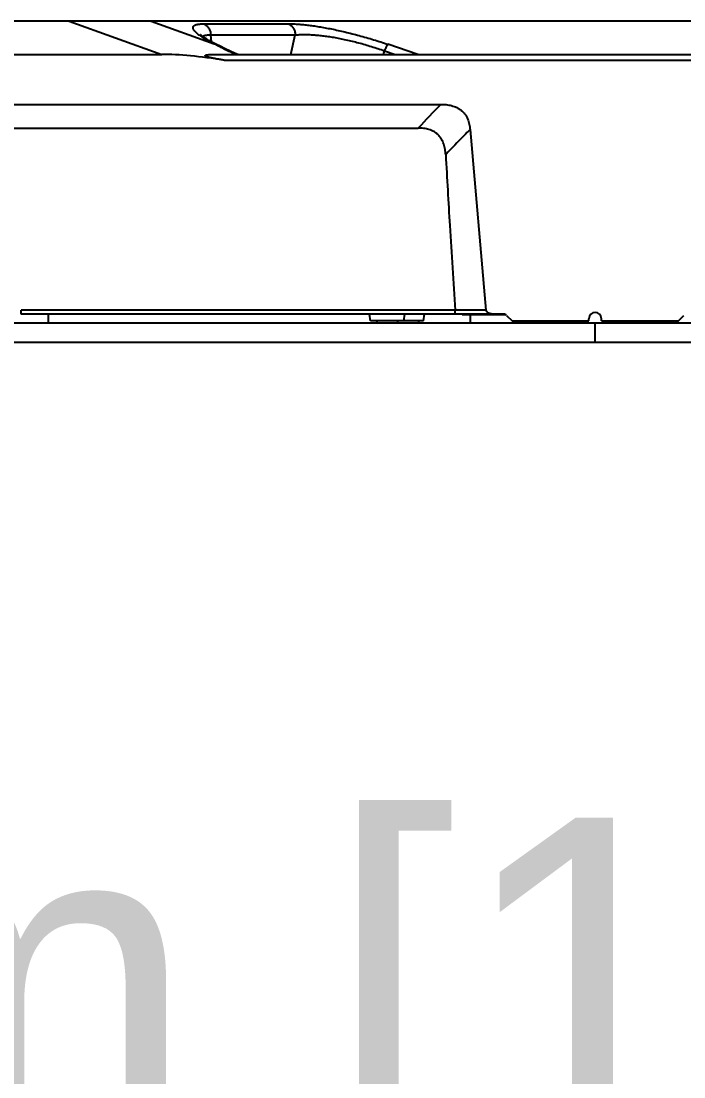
# Model space of a CAD drawing. Header units: millimetres. Extents: x 620 to 19791, y 2539 to 6969.
# Drawn here: x 1615 to 1694.6, y 4128 to 4254.8 of the extents above; entities that cross this region are included whole.
import ezdxf

# ---------------------------------------------------------------- set-up
doc = ezdxf.new("R2010")
doc.units = ezdxf.units.MM
doc.styles.get("Standard").update_dxf_attribs({"font": 'arial.ttf'})
doc.dimstyles.new('缩小5倍', dxfattribs={"dimtxt": 40, "dimasz": 20, "dimexe": 1, "dimexo": 0.2, "dimgap": 0, "dimtad": 1, "dimtoh": 1, "dimdec": 1, "dimzin": 9, "dimdsep": 46, "dimtxsty": 'Standard', "dimblk": '_FILLED', "dimcen": 0.2, "dimclrd": 256, "dimclre": 256, "dimclrt": 256, "dimadec": 1, "dimazin": 2, "dimtfac": 1, "dimtdec": 1, "dimtofl": 0, "dimtmove": 0, "dimatfit": 3, "dimldrblk": '_FILLED', "dimfxl": 1, "dimtolj": 1, "dimtzin": 0, "dimarcsym": 0})

# ---------------------------------------------------------------- blocks, each defined once
blk = doc.blocks.new('_FILLED')
at = {"color": 0, "linetype": 'ByBlock'}
blk.add_solid([(0, 0), (-1, 0.15), (-1, -0.15)], dxfattribs=at)
blk = doc.blocks.new('*D7')
at = {"lineweight": -2, "transparency": 16777216}
for p, q in [((1383.99, 3988.58), (1383.99, 4108.16)), ((1403.99, 4107.16), (1963.99, 4107.16)), ((1983.99, 3988.58), (1983.99, 4108.16))]:
    blk.add_line(p, q, dxfattribs=at)
at = {"layer": 'Defpoints', "color": 0, "transparency": 16777216}
for p in [(1983.99, 4107.16), (1383.99, 3988.38), (1983.99, 3988.38)]:
    blk.add_point(p, dxfattribs=at)
at = {"lineweight": -2, "transparency": 16777216, "xscale": 20, "yscale": 20, "zscale": 20, "rotation": 180}
blk.add_blockref('_FILLED', (1383.99, 4107.16), dxfattribs=at)
at = {"lineweight": -2, "transparency": 16777216, "xscale": 20, "yscale": 20, "zscale": 20}
blk.add_blockref('_FILLED', (1983.99, 4107.16), dxfattribs=at)
at = {"lineweight": 5, "transparency": 16777216, "insert": (1683.99, 4133.05), "char_height": 40, "attachment_point": 5}
blk.add_mtext('\\A1;600mm [1\'-11 5/8"]', dxfattribs=at)

msp = doc.modelspace()

# ---------------------------------------------------------------- linework, layer by layer
at = {"color": 7, "linetype": 'Continuous'}
for p, q in [((1952.73259, 4254.79345), (1415.70629, 4254.79345)), ((1620.75452, 4254.79345), (1631.88589, 4250.79345)), ((1630.62504, 4254.79345), (1638.17449, 4252.08059)), ((1636.94502, 4254.46916), (1647.11321, 4254.46916)), ((1637.856, 4252.30088), (1637.77604, 4253.13797)), ((1637.77604, 4253.13797), (1647.94423, 4253.13797)), ((1647.39343, 4250.79345), (1647.94423, 4253.13797)), ((1638.37947, 4251.9705), (1638.17449, 4252.08059)), ((1662.67142, 4250.79345), (1659.07901, 4252.00563)), ((1601.51039, 4250.79345), (1631.88589, 4250.79345)), ((1638.12724, 4250.79345), (1959.63715, 4250.79345)), ((1658.54415, 4250.79345), (1658.64668, 4251.22987)), ((1658.64668, 4251.22987), (1659.94005, 4250.79345)), ((1639.37565, 4250.09345), (1776.98137, 4250.09345)), ((1604.54178, 4244.79345), (1665.43641, 4244.79345)), ((1606.14972, 4241.95075), (1662.7193, 4241.95075)), ((1668.94933, 4241.77276), (1670.84758, 4220.07569)), ((1614.99216, 4219.59345), (1614.99216, 4220.08036)), ((1667.13368, 4220.08036), (1614.99216, 4220.08036)), ((1670.84758, 4220.07569), (1667.13412, 4220.0686)), ((1672.97795, 4219.59345), (1614.99216, 4219.59345)), ((1618.23505, 4219.59345), (1618.23505, 4218.49345)), ((1656.98644, 4218.79345), (1656.86959, 4219.59345)), ((1663.35245, 4218.79345), (1656.98644, 4218.79345)), ((1657.73505, 4218.79345), (1657.73505, 4218.49345)), ((1660.23505, 4218.79345), (1660.23505, 4218.49345)), ((1660.98367, 4218.79345), (1661.10052, 4219.59345)), ((1662.73505, 4218.79345), (1662.73505, 4218.49345)), ((1663.35245, 4218.79345), (1663.46923, 4219.59345)), ((1667.98505, 4219.49345), (1667.98505, 4219.59345)), ((1673.2749, 4219.49345), (1667.98505, 4219.49345)), ((1668.98505, 4218.49345), (1668.98505, 4219.49345)), ((1673.3315, 4219.447), (1673.98505, 4218.79345)), ((1673.98505, 4218.79345), (1683.23505, 4218.79345)), ((1676.98505, 4218.49345), (1676.98505, 4218.79345)), ((1680.55505, 4218.79345), (1680.55505, 4218.49345)), ((1683.05505, 4218.79345), (1683.05505, 4218.49345)), ((1683.23505, 4218.79345), (1683.23505, 4219.04345)), ((1684.73505, 4218.79345), (1684.73505, 4219.04345)), ((1684.73505, 4218.79345), (1693.98505, 4218.79345)), ((1684.91505, 4218.79345), (1684.91505, 4218.49345)), ((1687.41505, 4218.79345), (1687.41505, 4218.49345)), ((1690.98505, 4218.49345), (1690.98505, 4218.79345)), ((1693.98505, 4218.79345), (1694.6386, 4219.447)), ((1983.98505, 4218.49345), (1383.98505, 4218.49345)), ((1683.98505, 4216.19345), (1683.98505, 4218.49345)), ((1983.98505, 4216.19345), (1383.98505, 4216.19345))]:
    msp.add_line(p, q, dxfattribs=at)
for points in [[(1638.40932, 4252.01436), (1638.13496, 4252.15324), (1637.82946, 4252.31492), (1637.5578, 4252.46641), (1637.31983, 4252.60679), (1637.11533, 4252.73505), (1636.94393, 4252.85002), (1636.8052, 4252.95029), (1636.69852, 4253.03411), (1636.62316, 4253.0992), (1636.57791, 4253.14272), (1636.56801, 4253.15313)], [(1641.01936, 4250.79345), (1640.73028, 4250.91509), (1640.10609, 4251.19197), (1639.49899, 4251.47731), (1638.91171, 4251.76461), (1638.40919, 4252.01442)]]:
    msp.add_lwpolyline(points, dxfattribs=at)
for centre, radius, start, end in [((1740.70337, 4170.13181), 106.01639, 135.2313237, 137.3566719), ((1666.91262, 4220.06626), 0.22151, 0.605271, 3.6493415), ((1672.97795, 4219.09345), 0.5, 45, 90), ((1683.98505, 4219.04345), 0.75, 0, 180)]:
    msp.add_arc(centre, radius, start, end, dxfattribs=at)
msp.add_ellipse((1655.63281, 4237.46011), major_axis=(30.62352, -11.0044), ratio=0.245846006, start_param=2.216111524, end_param=2.541583233, dxfattribs=at)
for points, knots in [([(1636.49395, 4253.04634), (1636.4225, 4253.09657), (1636.28861, 4253.19462), (1636.13187, 4253.32196), (1636.02162, 4253.42101), (1635.94897, 4253.49132), (1635.88399, 4253.55978), (1635.8268, 4253.62633), (1635.77751, 4253.6909), (1635.73622, 4253.75342), (1635.70302, 4253.81384), (1635.67801, 4253.87211), (1635.6613, 4253.92822), (1635.65303, 4253.98211), (1635.65335, 4254.0337), (1635.66242, 4254.08285), (1635.68029, 4254.12934), (1635.7069, 4254.17297), (1635.74213, 4254.21363), (1635.78586, 4254.25131), (1635.838, 4254.28601), (1635.89851, 4254.31775), (1635.96734, 4254.34653), (1636.04444, 4254.37234), (1636.12974, 4254.39515), (1636.22315, 4254.41495), (1636.32458, 4254.43172), (1636.47525, 4254.45062), (1636.68298, 4254.46571), (1636.85443, 4254.46916), (1636.94502, 4254.46916)], [0, 0, 0, 0, 0.093748392, 0.178076029, 0.216650061, 0.252812603, 0.286567249, 0.317935304, 0.346958292, 0.37370712, 0.39829058, 0.420865792, 0.441655757, 0.460962166, 0.479177321, 0.496781596, 0.514316642, 0.532338453, 0.551364361, 0.571837569, 0.594111067, 0.618456375, 0.645074358, 0.67410921, 0.705664173, 0.73980496, 0.776572672, 0.815989065, 0.902764785, 1, 1, 1, 1]), ([(1636.94502, 4254.46916), (1637.00348, 4254.44395), (1637.11766, 4254.38295), (1637.27393, 4254.2642), (1637.41384, 4254.11984), (1637.57606, 4253.89543), (1637.72198, 4253.5679), (1637.76964, 4253.2827), (1637.77604, 4253.13797)], [0, 0, 0, 0, 0.115803193, 0.234255893, 0.355675796, 0.480115354, 0.736481596, 1, 1, 1, 1]), ([(1647.11321, 4254.46916), (1647.28297, 4254.46916), (1647.63644, 4254.46244), (1648.18692, 4254.43433), (1648.77796, 4254.38718), (1649.40869, 4254.32045), (1650.07785, 4254.23368), (1650.78373, 4254.12654), (1651.52404, 4253.99884), (1652.29594, 4253.85057), (1653.09592, 4253.68198), (1653.91987, 4253.49355), (1654.76309, 4253.28607), (1655.91295, 4252.98362), (1657.35735, 4252.56743), (1658.50671, 4252.19875), (1659.07901, 4252.00563)], [0, 0, 0, 0, 0.041535153, 0.086484877, 0.13484653, 0.18659305, 0.241658271, 0.299936025, 0.361272784, 0.425462988, 0.492245489, 0.561302767, 0.63226358, 0.704709523, 0.852210657, 1, 1, 1, 1]), ([(1647.11321, 4254.46916), (1647.17167, 4254.44395), (1647.28585, 4254.38295), (1647.44213, 4254.2642), (1647.58203, 4254.11984), (1647.74425, 4253.89543), (1647.89018, 4253.5679), (1647.93783, 4253.2827), (1647.94423, 4253.13797)], [0, 0, 0, 0, 0.115803193, 0.234255894, 0.355675796, 0.480115354, 0.736481596, 1, 1, 1, 1]), ([(1638.17449, 4252.08059), (1638.01004, 4252.16225), (1637.69544, 4252.32328), (1637.31616, 4252.53171), (1637.03615, 4252.69571), (1636.84337, 4252.81386), (1636.66347, 4252.92973), (1636.54892, 4253.0077), (1636.49395, 4253.04634)], [0, 0, 0, 0, 0.283940165, 0.546469154, 0.66912172, 0.785735457, 0.896094377, 1, 1, 1, 1]), ([(1636.80376, 4252.94997), (1636.8232, 4252.96866), (1636.8693, 4253.00368), (1636.93561, 4253.03757), (1636.99625, 4253.06132), (1637.06657, 4253.08401), (1637.1652, 4253.10709), (1637.29612, 4253.12643), (1637.4427, 4253.13819), (1637.60446, 4253.14235), (1637.71725, 4253.14017), (1637.77604, 4253.13797)], [0, 0, 0, 0, 0.080025468, 0.170380392, 0.220122301, 0.273136877, 0.389465898, 0.520119431, 0.665431784, 0.825466102, 1, 1, 1, 1]), ([(1647.94423, 4253.13797), (1648.0953, 4253.152), (1648.40989, 4253.17365), (1648.90048, 4253.18714), (1649.427, 4253.18201), (1649.98899, 4253.15742), (1650.58563, 4253.11257), (1651.21567, 4253.04676), (1651.8773, 4252.9594), (1652.5681, 4252.85009), (1653.28497, 4252.71866), (1654.0241, 4252.56524), (1654.78102, 4252.39028), (1655.55067, 4252.19463), (1656.32755, 4251.97947), (1657.36459, 4251.66885), (1658.13635, 4251.41162), (1658.64668, 4251.22987)], [0, 0, 0, 0, 0.041594658, 0.086417851, 0.134518296, 0.18592089, 0.240610424, 0.298529115, 0.359566875, 0.423553686, 0.490252983, 0.559358189, 0.630493805, 0.70322225, 0.777056694, 0.85148072, 1, 1, 1, 1]), ([(1638.17449, 4252.08059), (1638.21551, 4252.07665), (1638.29627, 4252.06184), (1638.37298, 4252.03239), (1638.40919, 4252.01442)], [0, 0, 0, 0, 0.504785086, 1, 1, 1, 1]), ([(1640.76355, 4250.79344), (1640.54283, 4250.88845), (1640.11473, 4251.08129), (1639.59398, 4251.33509), (1639.19728, 4251.53727), (1638.91478, 4251.6847), (1638.64335, 4251.82883), (1638.46622, 4251.92389), (1638.37947, 4251.9705)], [0, 0, 0, 0, 0.271045481, 0.529491195, 0.653352407, 0.773261124, 0.888917767, 1, 1, 1, 1]), ([(1659.07901, 4252.00563), (1659.07244, 4252.0013), (1659.05886, 4251.99058), (1659.03871, 4251.97082), (1659.01712, 4251.94606), (1658.99416, 4251.91636), (1658.9699, 4251.88183), (1658.93435, 4251.82701), (1658.88774, 4251.74713), (1658.83035, 4251.63829), (1658.77016, 4251.51414), (1658.70808, 4251.37652), (1658.66728, 4251.28001), (1658.64668, 4251.22987)], [0, 0, 0, 0, 0.026387256, 0.057845871, 0.094533838, 0.136489307, 0.183681228, 0.236021519, 0.355565869, 0.493710777, 0.648623258, 0.81819276, 1, 1, 1, 1]), ([(1639.37565, 4250.09345), (1639.30314, 4250.10529), (1639.15817, 4250.12919), (1638.94085, 4250.16576), (1638.72372, 4250.20323), (1638.50687, 4250.24186), (1638.32644, 4250.27528), (1638.18236, 4250.30301), (1638.07449, 4250.32438), (1637.96684, 4250.34645), (1637.85947, 4250.36935), (1637.75246, 4250.39328), (1637.66366, 4250.41431), (1637.59295, 4250.43199), (1637.54017, 4250.44573), (1637.48767, 4250.46005), (1637.43554, 4250.47506), (1637.38389, 4250.49092), (1637.33291, 4250.50783), (1637.28295, 4250.52609), (1637.24239, 4250.5429), (1637.21118, 4250.55774), (1637.18888, 4250.5696), (1637.16801, 4250.58243), (1637.14934, 4250.59642), (1637.13627, 4250.60962), (1637.12871, 4250.62112), (1637.12503, 4250.62985), (1637.12348, 4250.63873), (1637.1243, 4250.64748), (1637.12734, 4250.65576), (1637.13221, 4250.66343), (1637.13854, 4250.67046), (1637.14869, 4250.67924), (1637.16358, 4250.6888), (1637.18331, 4250.69854), (1637.20453, 4250.70708), (1637.22679, 4250.71466), (1637.25768, 4250.72377), (1637.29754, 4250.73348), (1637.34646, 4250.7432), (1637.39633, 4250.75148), (1637.44687, 4250.7586), (1637.5151, 4250.76681), (1637.60124, 4250.77501), (1637.74041, 4250.78476), (1637.91587, 4250.79182), (1638.05663, 4250.79345), (1638.12724, 4250.79345)], [0, 0, 0, 0, 0.065156615, 0.130308327, 0.195449066, 0.260570521, 0.325660359, 0.35818772, 0.3906987, 0.423188173, 0.455648781, 0.488069509, 0.52043293, 0.536584781, 0.552709723, 0.568799987, 0.584844283, 0.600825541, 0.616716474, 0.632470266, 0.647998562, 0.655627015, 0.663113969, 0.670390036, 0.6773384, 0.683770533, 0.686731037, 0.689498894, 0.692111325, 0.694644489, 0.697204014, 0.699859768, 0.702647944, 0.705567236, 0.71174433, 0.718274629, 0.725056121, 0.73202061, 0.739121632, 0.753616359, 0.768386376, 0.783346217, 0.798444856, 0.813649575, 0.844294184, 0.87516848, 0.937375576, 1, 1, 1, 1]), ([(1665.43641, 4244.79345), (1665.54484, 4244.79345), (1665.76176, 4244.7881), (1666.08618, 4244.76187), (1666.40833, 4244.71497), (1666.72625, 4244.64466), (1667.03727, 4244.54796), (1667.33776, 4244.42202), (1667.62313, 4244.26456), (1667.88807, 4244.07455), (1668.12725, 4243.8529), (1668.33634, 4243.60267), (1668.51296, 4243.32866), (1668.65696, 4243.0363), (1668.77, 4242.73078), (1668.85483, 4242.41636), (1668.91463, 4242.09633), (1668.93988, 4241.88078), (1668.94933, 4241.77276)], [0, 0, 0, 0, 0.062504304, 0.125015249, 0.187519071, 0.250023491, 0.312526226, 0.37502596, 0.437521965, 0.500014097, 0.562504464, 0.624995817, 0.687489701, 0.749986125, 0.812485715, 0.874986747, 0.937495742, 1, 1, 1, 1]), ([(1666.01123, 4238.74233), (1666.00517, 4238.85048), (1665.98769, 4239.06655), (1665.94283, 4239.38863), (1665.87647, 4239.70706), (1665.78544, 4240.01942), (1665.66644, 4240.32237), (1665.51655, 4240.61144), (1665.33388, 4240.88118), (1665.11846, 4241.1257), (1664.87274, 4241.3398), (1664.60133, 4241.52015), (1664.30997, 4241.66586), (1664.00434, 4241.77825), (1663.68926, 4241.85998), (1663.3684, 4241.91435), (1663.04446, 4241.94462), (1662.82766, 4241.95075), (1662.7193, 4241.95075)], [0, 0, 0, 0, 0.062493217, 0.124992866, 0.187486071, 0.249980283, 0.312473752, 0.374965727, 0.437455736, 0.499944628, 0.562435595, 0.62493167, 0.68743361, 0.749940278, 0.812451085, 0.874963487, 0.937484626, 1, 1, 1, 1]), ([(1668.94933, 4241.77276), (1668.69852, 4241.52564), (1667.70197, 4240.53232), (1666.72822, 4239.51615), (1666.01123, 4238.74233)], [0, 0, 0, 0, 0.250245524, 1, 1, 1, 1]), ([(1666.01123, 4238.74233), (1666.1701, 4235.90391), (1666.53208, 4229.6825), (1666.91807, 4223.46254), (1667.13368, 4220.08036)], [0, 0, 0, 0, 0.456178801, 1, 1, 1, 1]), ([(1667.23973, 4219.59345), (1667.23806, 4219.59345), (1667.23464, 4219.59384), (1667.22762, 4219.59624), (1667.21886, 4219.60251), (1667.20927, 4219.61389), (1667.19996, 4219.62937), (1667.191, 4219.64888), (1667.18243, 4219.67234), (1667.17433, 4219.69958), (1667.1638, 4219.74264), (1667.15272, 4219.8042), (1667.14285, 4219.88575), (1667.13634, 4219.97508), (1667.13445, 4220.03694), (1667.13412, 4220.0686)], [0, 0, 0, 0, 0.009946167, 0.020354164, 0.04396586, 0.073081928, 0.108752126, 0.151399184, 0.201095169, 0.257700029, 0.320933244, 0.465563951, 0.63075184, 0.811011874, 1, 1, 1, 1]), ([(1670.84758, 4220.07569), (1670.84885, 4220.06114), (1670.85457, 4220.03223), (1670.87133, 4219.99149), (1670.89444, 4219.95405), (1670.93144, 4219.90868), (1670.9862, 4219.85974), (1671.05919, 4219.81097), (1671.13672, 4219.76987), (1671.21719, 4219.73496), (1671.29968, 4219.7052), (1671.41158, 4219.6714), (1671.55413, 4219.63876), (1671.72751, 4219.61222), (1671.90222, 4219.59682), (1672.0191, 4219.59345), (1672.07753, 4219.59345)], [0, 0, 0, 0, 0.031255609, 0.062516996, 0.093777876, 0.125042371, 0.187507428, 0.249996088, 0.312494759, 0.374997908, 0.437502997, 0.50000901, 0.624996007, 0.749992817, 0.874994393, 1, 1, 1, 1])]:
    msp.add_open_spline(points, degree=3, knots=knots, dxfattribs=at)

# ---------------------------------------------------------------- dimensions: what is measured, and where the dimension line sits
at = {"color": 6, "lineweight": 5}
dim = msp.add_linear_dim(base=(1983.98868, 4107.15584), p1=(1383.98868, 3988.37829), p2=(1983.98868, 3988.37829), dimstyle='缩小5倍', override={"dimpost": 'mm'}, dxfattribs=at)
dim.commit()
dim.dimension.update_dxf_attribs({"geometry": '*D7', "text_midpoint": (1683.98868, 4107.15584), "dimtype": 160})

doc.saveas('drawing.dxf')
